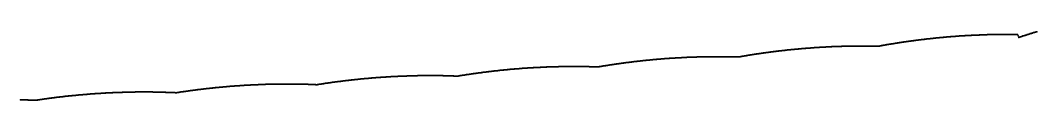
# Model space of a CAD drawing. Header units: metres. Extents: x 0 to 360, y 49 to 117.
# Drawn here: x 123.75 to 134.99, y 66.9 to 67.66 of the extents above; entities that cross this region are included whole.
import ezdxf

# ---------------------------------------------------------------- set-up
doc = ezdxf.new("R2010")
doc.units = ezdxf.units.M

msp = doc.modelspace()

# ---------------------------------------------------------------- linework, layer by layer
for p in [(133.597, 67.559), (133.603, 67.56), (133.609, 67.561), (133.615, 67.562), (133.621, 67.563), (133.626, 67.563), (133.632, 67.564), (133.638, 67.565), (133.644, 67.566), (133.65, 67.566), (133.656, 67.567), (133.662, 67.568), (133.667, 67.569), (133.673, 67.569), (133.679, 67.57), (133.685, 67.571), (133.691, 67.572), (133.697, 67.572), (133.703, 67.573), (133.708, 67.574), (133.714, 67.575), (133.72, 67.575), (133.726, 67.576), (133.732, 67.577), (133.738, 67.577), (133.744, 67.578), (133.749, 67.579), (133.755, 67.579), (133.761, 67.58), (133.767, 67.581), (133.773, 67.582), (133.779, 67.582), (133.785, 67.583), (133.79, 67.584), (133.796, 67.584), (133.802, 67.585), (133.808, 67.585), (133.814, 67.586), (133.82, 67.587), (133.825, 67.587), (133.831, 67.588), (133.837, 67.589), (133.843, 67.589), (133.849, 67.59), (133.855, 67.591), (133.861, 67.591), (133.866, 67.592), (133.872, 67.592), (133.878, 67.593), (133.884, 67.594), (133.89, 67.594), (133.896, 67.595), (133.902, 67.595), (133.907, 67.596), (133.913, 67.596), (133.919, 67.597), (133.925, 67.598), (133.931, 67.598), (133.937, 67.599), (133.943, 67.599), (133.948, 67.6), (133.954, 67.6), (133.96, 67.601), (133.966, 67.601), (133.972, 67.602), (133.978, 67.602), (133.984, 67.603), (133.989, 67.603), (133.995, 67.604), (134.001, 67.604), (134.007, 67.605), (134.013, 67.605), (134.019, 67.606), (134.024, 67.606), (134.03, 67.607), (134.036, 67.607), (134.042, 67.608), (134.048, 67.608), (134.054, 67.609), (134.06, 67.609), (134.065, 67.61), (134.071, 67.61), (134.077, 67.611), (134.083, 67.611), (134.089, 67.611), (134.095, 67.612), (134.101, 67.612), (134.106, 67.613), (134.112, 67.613), (134.118, 67.613), (134.124, 67.614), (134.13, 67.614), (134.136, 67.615), (134.142, 67.615), (134.147, 67.615), (134.153, 67.616), (134.159, 67.616), (134.165, 67.617), (134.171, 67.617), (134.177, 67.617), (134.182, 67.618), (134.188, 67.618), (134.194, 67.618), (134.2, 67.619), (134.206, 67.619), (134.212, 67.619), (134.218, 67.62), (134.223, 67.62), (134.229, 67.62), (134.235, 67.621), (134.241, 67.621), (134.247, 67.621), (134.253, 67.622), (134.259, 67.622), (134.264, 67.622), (134.27, 67.623), (134.276, 67.623), (134.282, 67.623), (134.288, 67.624), (134.294, 67.624), (134.299, 67.624), (134.305, 67.624), (134.311, 67.625), (134.317, 67.625), (134.323, 67.625), (134.329, 67.625), (134.335, 67.626), (134.34, 67.626), (134.346, 67.626), (134.352, 67.626), (134.358, 67.627), (134.364, 67.627), (134.37, 67.627), (134.376, 67.627), (134.381, 67.627), (134.387, 67.628), (134.393, 67.628), (134.399, 67.628), (134.405, 67.628), (134.411, 67.628), (134.416, 67.629), (134.422, 67.629), (134.428, 67.629), (134.434, 67.629), (134.44, 67.629), (134.446, 67.63), (134.452, 67.63), (134.457, 67.63), (134.463, 67.63), (134.469, 67.63), (134.475, 67.63), (134.481, 67.63), (134.487, 67.631), (134.493, 67.631), (134.498, 67.631), (134.504, 67.631), (134.51, 67.631), (134.516, 67.631), (134.522, 67.631), (134.528, 67.631), (134.533, 67.631), (134.539, 67.632), (134.545, 67.632), (134.551, 67.632), (134.557, 67.632), (134.563, 67.632), (134.569, 67.632), (134.574, 67.632), (134.58, 67.632), (134.586, 67.632), (134.592, 67.632), (134.598, 67.632), (134.604, 67.632), (134.61, 67.632), (134.615, 67.632), (134.621, 67.632), (134.627, 67.632), (134.633, 67.632), (134.639, 67.632), (134.645, 67.632), (134.65, 67.632), (134.656, 67.632), (134.662, 67.632), (134.668, 67.632), (134.674, 67.632), (134.68, 67.632), (134.686, 67.632), (134.691, 67.632), (134.697, 67.632), (134.703, 67.632), (134.709, 67.632), (134.715, 67.632), (134.721, 67.632), (134.727, 67.632), (134.732, 67.632), (134.738, 67.632), (134.744, 67.632), (134.75, 67.632), (134.756, 67.632), (134.762, 67.632), (134.767, 67.632), (134.773, 67.632), (134.779, 67.632), (134.785, 67.616), (134.791, 67.599), (134.797, 67.601), (134.803, 67.603), (134.808, 67.605), (134.814, 67.607), (134.82, 67.609), (134.826, 67.611), (134.832, 67.613), (134.838, 67.615), (134.843, 67.617), (134.849, 67.618), (134.855, 67.62), (134.861, 67.622), (134.867, 67.624), (134.873, 67.626), (134.879, 67.628), (134.884, 67.63), (134.89, 67.632), (134.896, 67.633), (134.902, 67.635), (134.908, 67.637), (134.914, 67.639), (134.919, 67.641), (134.925, 67.643), (134.931, 67.644), (134.937, 67.646), (134.943, 67.648), (134.949, 67.65), (134.955, 67.652), (134.96, 67.653), (134.966, 67.655), (134.972, 67.657), (134.978, 67.659), (134.984, 67.661), (134.99, 67.662), (132.121, 67.447), (132.127, 67.448), (132.133, 67.448), (132.139, 67.449), (132.144, 67.45), (132.15, 67.45), (132.156, 67.451), (132.162, 67.452), (132.168, 67.452), (132.174, 67.453), (132.18, 67.454), (132.185, 67.454), (132.191, 67.455), (132.197, 67.456), (132.203, 67.456), (132.209, 67.457), (132.215, 67.458), (132.221, 67.458), (132.226, 67.459), (132.232, 67.46), (132.238, 67.46), (132.244, 67.461), (132.25, 67.462), (132.256, 67.462), (132.262, 67.463), (132.267, 67.463), (132.273, 67.464), (132.279, 67.465), (132.285, 67.465), (132.291, 67.466), (132.297, 67.466), (132.303, 67.467), (132.309, 67.467), (132.314, 67.468), (132.32, 67.469), (132.326, 67.469), (132.332, 67.47), (132.338, 67.47), (132.344, 67.471), (132.35, 67.471), (132.355, 67.472), (132.361, 67.472), (132.367, 67.473), (132.373, 67.473), (132.379, 67.474), (132.385, 67.474), (132.391, 67.475), (132.396, 67.475), (132.402, 67.476), (132.408, 67.476), (132.414, 67.477), (132.42, 67.477), (132.426, 67.478), (132.432, 67.478), (132.437, 67.479), (132.443, 67.479), (132.449, 67.48), (132.455, 67.48), (132.461, 67.481), (132.467, 67.481), (132.473, 67.482), (132.478, 67.482), (132.484, 67.482), (132.49, 67.483), (132.496, 67.483), (132.502, 67.484), (132.508, 67.484), (132.514, 67.485), (132.52, 67.485), (132.525, 67.485), (132.531, 67.486), (132.537, 67.486), (132.543, 67.487), (132.549, 67.487), (132.555, 67.487), (132.561, 67.488), (132.566, 67.488), (132.572, 67.488), (132.578, 67.489), (132.584, 67.489), (132.59, 67.49), (132.596, 67.49), (132.602, 67.49), (132.607, 67.491), (132.613, 67.491), (132.619, 67.491), (132.625, 67.492), (132.631, 67.492), (132.637, 67.492), (132.643, 67.493), (132.648, 67.493), (132.654, 67.493), (132.66, 67.494), (132.666, 67.494), (132.672, 67.494), (132.678, 67.494), (132.684, 67.495), (132.689, 67.495), (132.695, 67.495), (132.701, 67.496), (132.707, 67.496), (132.713, 67.496), (132.719, 67.496), (132.725, 67.497), (132.73, 67.497), (132.736, 67.497), (132.742, 67.497), (132.748, 67.498), (132.754, 67.498), (132.76, 67.498), (132.766, 67.498), (132.771, 67.498), (132.777, 67.499), (132.783, 67.499), (132.789, 67.499), (132.795, 67.499), (132.801, 67.499), (132.807, 67.5), (132.812, 67.5), (132.818, 67.5), (132.824, 67.5), (132.83, 67.5), (132.836, 67.501), (132.842, 67.501), (132.848, 67.501), (132.853, 67.501), (132.859, 67.501), (132.865, 67.501), (132.871, 67.502), (132.877, 67.502), (132.883, 67.502), (132.889, 67.502), (132.894, 67.502), (132.9, 67.502), (132.906, 67.502), (132.912, 67.502), (132.918, 67.503), (132.924, 67.503), (132.93, 67.503), (132.935, 67.503), (132.941, 67.503), (132.947, 67.503), (132.953, 67.503), (132.959, 67.503), (132.965, 67.503), (132.971, 67.503), (132.976, 67.503), (132.982, 67.503), (132.988, 67.503), (132.994, 67.504), (133, 67.504), (133.006, 67.504), (133.012, 67.504), (133.017, 67.504), (133.023, 67.504), (133.029, 67.504), (133.035, 67.504), (133.041, 67.504), (133.047, 67.504), (133.053, 67.504), (133.058, 67.504), (133.064, 67.504), (133.07, 67.504), (133.076, 67.504), (133.082, 67.504), (133.088, 67.504), (133.094, 67.504), (133.099, 67.504), (133.105, 67.504), (133.111, 67.504), (133.117, 67.504), (133.123, 67.503), (133.129, 67.503), (133.135, 67.503), (133.14, 67.503), (133.146, 67.503), (133.152, 67.503), (133.158, 67.503), (133.164, 67.503), (133.17, 67.503), (133.176, 67.503), (133.181, 67.503), (133.187, 67.503), (133.193, 67.503), (133.199, 67.502), (133.205, 67.502), (133.211, 67.502), (133.217, 67.502), (133.222, 67.502), (133.228, 67.502), (133.234, 67.502), (133.24, 67.502), (133.246, 67.503), (133.252, 67.504), (133.258, 67.505), (133.263, 67.506), (133.269, 67.507), (133.275, 67.508), (133.281, 67.51), (133.287, 67.511), (133.293, 67.512), (133.299, 67.513), (133.304, 67.514), (133.31, 67.515), (133.316, 67.516), (133.322, 67.517), (133.328, 67.518), (133.334, 67.519), (133.34, 67.52), (133.345, 67.521), (133.351, 67.522), (133.357, 67.523), (133.363, 67.524), (133.369, 67.525), (133.375, 67.526), (133.381, 67.527), (133.386, 67.528), (133.392, 67.529), (133.398, 67.529), (133.404, 67.53), (133.41, 67.531), (133.416, 67.532), (133.422, 67.533), (133.427, 67.534), (133.433, 67.535), (133.439, 67.536), (133.445, 67.537), (133.451, 67.538), (133.457, 67.539), (133.463, 67.54), (133.468, 67.541), (133.474, 67.542), (133.48, 67.542), (133.486, 67.543), (133.492, 67.544), (133.498, 67.545), (133.504, 67.546), (133.509, 67.547), (133.515, 67.548), (133.521, 67.549), (133.527, 67.549), (133.533, 67.55), (133.539, 67.551), (133.544, 67.552), (133.55, 67.553), (133.556, 67.554), (133.562, 67.554), (133.568, 67.555), (133.574, 67.556), (133.58, 67.557), (133.585, 67.558), (133.591, 67.559), (130.572, 67.335), (130.578, 67.335), (130.584, 67.336), (130.59, 67.337), (130.596, 67.337), (130.601, 67.338), (130.607, 67.339), (130.613, 67.339), (130.619, 67.34), (130.625, 67.341), (130.631, 67.341), (130.637, 67.342), (130.643, 67.343), (130.648, 67.343), (130.654, 67.344), (130.66, 67.344), (130.666, 67.345), (130.672, 67.346), (130.678, 67.346), (130.684, 67.347), (130.689, 67.347), (130.695, 67.348), (130.701, 67.349), (130.707, 67.349), (130.713, 67.35), (130.719, 67.35), (130.725, 67.351), (130.731, 67.351), (130.736, 67.352), (130.742, 67.352), (130.748, 67.353), (130.754, 67.354), (130.76, 67.354), (130.766, 67.355), (130.772, 67.355), (130.778, 67.356), (130.783, 67.356), (130.789, 67.357), (130.795, 67.357), (130.801, 67.358), (130.807, 67.358), (130.813, 67.359), (130.819, 67.359), (130.825, 67.36), (130.83, 67.36), (130.836, 67.361), (130.842, 67.361), (130.848, 67.362), (130.854, 67.362), (130.86, 67.362), (130.866, 67.363), (130.871, 67.363), (130.877, 67.364), (130.883, 67.364), (130.889, 67.365), (130.895, 67.365), (130.901, 67.366), (130.907, 67.366), (130.913, 67.366), (130.918, 67.367), (130.924, 67.367), (130.93, 67.368), (130.936, 67.368), (130.942, 67.368), (130.948, 67.369), (130.954, 67.369), (130.96, 67.37), (130.965, 67.37), (130.971, 67.37), (130.977, 67.371), (130.983, 67.371), (130.989, 67.371), (130.995, 67.372), (131.001, 67.372), (131.006, 67.373), (131.012, 67.373), (131.018, 67.373), (131.024, 67.374), (131.03, 67.374), (131.036, 67.374), (131.042, 67.375), (131.048, 67.375), (131.053, 67.375), (131.059, 67.375), (131.065, 67.376), (131.071, 67.376), (131.077, 67.376), (131.083, 67.377), (131.089, 67.377), (131.095, 67.377), (131.1, 67.377), (131.106, 67.378), (131.112, 67.378), (131.118, 67.378), (131.124, 67.379), (131.13, 67.379), (131.136, 67.379), (131.141, 67.379), (131.147, 67.38), (131.153, 67.38), (131.159, 67.38), (131.165, 67.38), (131.171, 67.38), (131.177, 67.381), (131.183, 67.381), (131.188, 67.381), (131.194, 67.381), (131.2, 67.381), (131.206, 67.382), (131.212, 67.382), (131.218, 67.382), (131.224, 67.382), (131.229, 67.382), (131.235, 67.383), (131.241, 67.383), (131.247, 67.383), (131.253, 67.383), (131.259, 67.383), (131.265, 67.383), (131.271, 67.384), (131.276, 67.384), (131.282, 67.384), (131.288, 67.384), (131.294, 67.384), (131.3, 67.384), (131.306, 67.384), (131.312, 67.384), (131.317, 67.385), (131.323, 67.385), (131.329, 67.385), (131.335, 67.385), (131.341, 67.385), (131.347, 67.385), (131.353, 67.385), (131.359, 67.385), (131.364, 67.385), (131.37, 67.385), (131.376, 67.385), (131.382, 67.385), (131.388, 67.386), (131.394, 67.386), (131.4, 67.386), (131.405, 67.386), (131.411, 67.386), (131.417, 67.386), (131.423, 67.386), (131.429, 67.386), (131.435, 67.386), (131.441, 67.386), (131.447, 67.386), (131.452, 67.386), (131.458, 67.386), (131.464, 67.386), (131.47, 67.386), (131.476, 67.386), (131.482, 67.386), (131.488, 67.386), (131.493, 67.386), (131.499, 67.386), (131.505, 67.386), (131.511, 67.386), (131.517, 67.386), (131.523, 67.386), (131.529, 67.386), (131.535, 67.386), (131.54, 67.385), (131.546, 67.385), (131.552, 67.385), (131.558, 67.385), (131.564, 67.385), (131.57, 67.385), (131.576, 67.385), (131.581, 67.385), (131.587, 67.385), (131.593, 67.385), (131.599, 67.385), (131.605, 67.385), (131.611, 67.384), (131.617, 67.384), (131.623, 67.384), (131.628, 67.384), (131.634, 67.384), (131.64, 67.384), (131.646, 67.384), (131.652, 67.384), (131.658, 67.383), (131.664, 67.383), (131.669, 67.383), (131.675, 67.383), (131.681, 67.383), (131.687, 67.383), (131.693, 67.383), (131.699, 67.384), (131.705, 67.385), (131.71, 67.386), (131.716, 67.387), (131.722, 67.388), (131.728, 67.389), (131.734, 67.39), (131.74, 67.391), (131.746, 67.392), (131.752, 67.393), (131.757, 67.394), (131.763, 67.395), (131.769, 67.396), (131.775, 67.397), (131.781, 67.398), (131.787, 67.399), (131.793, 67.4), (131.798, 67.401), (131.804, 67.402), (131.81, 67.403), (131.816, 67.404), (131.822, 67.405), (131.828, 67.406), (131.834, 67.407), (131.84, 67.408), (131.845, 67.409), (131.851, 67.41), (131.857, 67.411), (131.863, 67.411), (131.869, 67.412), (131.875, 67.413), (131.881, 67.414), (131.886, 67.415), (131.892, 67.416), (131.898, 67.417), (131.904, 67.418), (131.91, 67.419), (131.916, 67.419), (131.922, 67.42), (131.927, 67.421), (131.933, 67.422), (131.939, 67.423), (131.945, 67.424), (131.951, 67.424), (131.957, 67.425), (131.963, 67.426), (131.969, 67.427), (131.974, 67.428), (131.98, 67.429), (131.986, 67.429), (131.992, 67.43), (131.998, 67.431), (132.004, 67.432), (132.01, 67.433), (132.015, 67.433), (132.021, 67.434), (132.027, 67.435), (132.033, 67.436), (132.039, 67.437), (132.045, 67.437), (132.051, 67.438), (132.056, 67.439), (132.062, 67.44), (132.068, 67.44), (132.074, 67.441), (132.08, 67.442), (132.086, 67.443), (132.092, 67.443), (132.097, 67.444), (132.103, 67.445), (132.109, 67.446), (132.115, 67.446), (128.944, 67.222), (128.95, 67.223), (128.956, 67.223), (128.962, 67.224), (128.968, 67.225), (128.973, 67.226), (128.979, 67.226), (128.985, 67.227), (128.991, 67.228), (128.997, 67.228), (129.003, 67.229), (129.009, 67.23), (129.015, 67.23), (129.021, 67.231), (129.026, 67.231), (129.032, 67.232), (129.038, 67.233), (129.044, 67.233), (129.05, 67.234), (129.056, 67.235), (129.062, 67.235), (129.068, 67.236), (129.073, 67.236), (129.079, 67.237), (129.085, 67.238), (129.091, 67.238), (129.097, 67.239), (129.103, 67.239), (129.109, 67.24), (129.115, 67.241), (129.121, 67.241), (129.126, 67.242), (129.132, 67.242), (129.138, 67.243), (129.144, 67.243), (129.15, 67.244), (129.156, 67.244), (129.162, 67.245), (129.168, 67.246), (129.173, 67.246), (129.179, 67.247), (129.185, 67.247), (129.191, 67.248), (129.197, 67.248), (129.203, 67.249), (129.209, 67.249), (129.215, 67.25), (129.221, 67.25), (129.226, 67.251), (129.232, 67.251), (129.238, 67.252), (129.244, 67.252), (129.25, 67.253), (129.256, 67.253), (129.262, 67.253), (129.268, 67.254), (129.273, 67.254), (129.279, 67.255), (129.285, 67.255), (129.291, 67.256), (129.297, 67.256), (129.303, 67.257), (129.309, 67.257), (129.315, 67.257), (129.32, 67.258), (129.326, 67.258), (129.332, 67.259), (129.338, 67.259), (129.344, 67.26), (129.35, 67.26), (129.356, 67.26), (129.362, 67.261), (129.368, 67.261), (129.373, 67.261), (129.379, 67.262), (129.385, 67.262), (129.391, 67.263), (129.397, 67.263), (129.403, 67.263), (129.409, 67.264), (129.415, 67.264), (129.42, 67.264), (129.426, 67.265), (129.432, 67.265), (129.438, 67.265), (129.444, 67.266), (129.45, 67.266), (129.456, 67.266), (129.462, 67.267), (129.467, 67.267), (129.473, 67.267), (129.479, 67.268), (129.485, 67.268), (129.491, 67.268), (129.497, 67.268), (129.503, 67.269), (129.509, 67.269), (129.515, 67.269), (129.52, 67.269), (129.526, 67.27), (129.532, 67.27), (129.538, 67.27), (129.544, 67.271), (129.55, 67.271), (129.556, 67.271), (129.562, 67.271), (129.567, 67.271), (129.573, 67.272), (129.579, 67.272), (129.585, 67.272), (129.591, 67.272), (129.597, 67.273), (129.603, 67.273), (129.609, 67.273), (129.614, 67.273), (129.62, 67.273), (129.626, 67.274), (129.632, 67.274), (129.638, 67.274), (129.644, 67.274), (129.65, 67.274), (129.656, 67.274), (129.661, 67.275), (129.667, 67.275), (129.673, 67.275), (129.679, 67.275), (129.685, 67.275), (129.691, 67.275), (129.697, 67.275), (129.703, 67.276), (129.709, 67.276), (129.714, 67.276), (129.72, 67.276), (129.726, 67.276), (129.732, 67.276), (129.738, 67.276), (129.744, 67.276), (129.75, 67.276), (129.756, 67.277), (129.761, 67.277), (129.767, 67.277), (129.773, 67.277), (129.779, 67.277), (129.785, 67.277), (129.791, 67.277), (129.797, 67.277), (129.803, 67.277), (129.808, 67.277), (129.814, 67.277), (129.82, 67.277), (129.826, 67.277), (129.832, 67.277), (129.838, 67.277), (129.844, 67.277), (129.85, 67.277), (129.855, 67.277), (129.861, 67.277), (129.867, 67.277), (129.873, 67.277), (129.879, 67.277), (129.885, 67.277), (129.891, 67.277), (129.897, 67.277), (129.902, 67.277), (129.908, 67.277), (129.914, 67.277), (129.92, 67.277), (129.926, 67.277), (129.932, 67.277), (129.938, 67.277), (129.944, 67.277), (129.949, 67.277), (129.955, 67.277), (129.961, 67.277), (129.967, 67.277), (129.973, 67.277), (129.979, 67.277), (129.985, 67.277), (129.991, 67.276), (129.996, 67.276), (130.002, 67.276), (130.008, 67.276), (130.014, 67.276), (130.02, 67.276), (130.026, 67.276), (130.032, 67.276), (130.038, 67.276), (130.043, 67.275), (130.049, 67.275), (130.055, 67.275), (130.061, 67.275), (130.067, 67.275), (130.073, 67.275), (130.079, 67.275), (130.085, 67.274), (130.09, 67.274), (130.096, 67.274), (130.102, 67.274), (130.108, 67.274), (130.114, 67.274), (130.12, 67.273), (130.126, 67.273), (130.132, 67.273), (130.137, 67.273), (130.143, 67.274), (130.149, 67.275), (130.155, 67.276), (130.161, 67.277), (130.167, 67.278), (130.173, 67.279), (130.179, 67.28), (130.184, 67.281), (130.19, 67.282), (130.196, 67.283), (130.202, 67.283), (130.208, 67.284), (130.214, 67.285), (130.22, 67.286), (130.226, 67.287), (130.231, 67.288), (130.237, 67.289), (130.243, 67.29), (130.249, 67.291), (130.255, 67.292), (130.261, 67.293), (130.267, 67.294), (130.273, 67.295), (130.278, 67.296), (130.284, 67.296), (130.29, 67.297), (130.296, 67.298), (130.302, 67.299), (130.308, 67.3), (130.314, 67.301), (130.32, 67.302), (130.325, 67.303), (130.331, 67.303), (130.337, 67.304), (130.343, 67.305), (130.349, 67.306), (130.355, 67.307), (130.361, 67.308), (130.367, 67.308), (130.372, 67.309), (130.378, 67.31), (130.384, 67.311), (130.39, 67.312), (130.396, 67.313), (130.402, 67.313), (130.408, 67.314), (130.414, 67.315), (130.419, 67.316), (130.425, 67.317), (130.431, 67.317), (130.437, 67.318), (130.443, 67.319), (130.449, 67.32), (130.455, 67.32), (130.46, 67.321), (130.466, 67.322), (130.472, 67.323), (130.478, 67.323), (130.484, 67.324), (130.49, 67.325), (130.496, 67.326), (130.502, 67.326), (130.507, 67.327), (130.513, 67.328), (130.519, 67.329), (130.525, 67.329), (130.531, 67.33), (130.537, 67.331), (130.543, 67.331), (130.549, 67.332), (130.554, 67.333), (130.56, 67.333), (130.566, 67.334), (127.26, 67.11), (127.266, 67.11), (127.271, 67.111), (127.277, 67.112), (127.283, 67.113), (127.289, 67.113), (127.295, 67.114), (127.301, 67.115), (127.307, 67.116), (127.313, 67.116), (127.319, 67.117), (127.325, 67.118), (127.33, 67.118), (127.336, 67.119), (127.342, 67.12), (127.348, 67.121), (127.354, 67.121), (127.36, 67.122), (127.366, 67.123), (127.372, 67.123), (127.378, 67.124), (127.383, 67.125), (127.389, 67.125), (127.395, 67.126), (127.401, 67.127), (127.407, 67.127), (127.413, 67.128), (127.419, 67.129), (127.425, 67.129), (127.431, 67.13), (127.437, 67.131), (127.442, 67.131), (127.448, 67.132), (127.454, 67.133), (127.46, 67.133), (127.466, 67.134), (127.472, 67.135), (127.478, 67.135), (127.484, 67.136), (127.49, 67.136), (127.495, 67.137), (127.501, 67.138), (127.507, 67.138), (127.513, 67.139), (127.519, 67.139), (127.525, 67.14), (127.531, 67.14), (127.537, 67.141), (127.543, 67.142), (127.549, 67.142), (127.554, 67.143), (127.56, 67.143), (127.566, 67.144), (127.572, 67.144), (127.578, 67.145), (127.584, 67.145), (127.59, 67.146), (127.596, 67.146), (127.602, 67.147), (127.607, 67.147), (127.613, 67.148), (127.619, 67.148), (127.625, 67.149), (127.631, 67.149), (127.637, 67.15), (127.643, 67.15), (127.649, 67.151), (127.655, 67.151), (127.661, 67.152), (127.666, 67.152), (127.672, 67.153), (127.678, 67.153), (127.684, 67.154), (127.69, 67.154), (127.696, 67.155), (127.702, 67.155), (127.708, 67.156), (127.714, 67.156), (127.719, 67.156), (127.725, 67.157), (127.731, 67.157), (127.737, 67.158), (127.743, 67.158), (127.749, 67.158), (127.755, 67.159), (127.761, 67.159), (127.767, 67.16), (127.772, 67.16), (127.778, 67.16), (127.784, 67.161), (127.79, 67.161), (127.796, 67.162), (127.802, 67.162), (127.808, 67.162), (127.814, 67.163), (127.82, 67.163), (127.825, 67.163), (127.831, 67.164), (127.837, 67.164), (127.843, 67.164), (127.849, 67.165), (127.855, 67.165), (127.861, 67.165), (127.867, 67.166), (127.873, 67.166), (127.879, 67.166), (127.884, 67.167), (127.89, 67.167), (127.896, 67.167), (127.902, 67.167), (127.908, 67.168), (127.914, 67.168), (127.92, 67.168), (127.926, 67.169), (127.932, 67.169), (127.937, 67.169), (127.943, 67.169), (127.949, 67.17), (127.955, 67.17), (127.961, 67.17), (127.967, 67.17), (127.973, 67.171), (127.979, 67.171), (127.985, 67.171), (127.99, 67.171), (127.996, 67.172), (128.002, 67.172), (128.008, 67.172), (128.014, 67.172), (128.02, 67.172), (128.026, 67.173), (128.032, 67.173), (128.038, 67.173), (128.043, 67.173), (128.049, 67.173), (128.055, 67.173), (128.061, 67.174), (128.067, 67.174), (128.073, 67.174), (128.079, 67.174), (128.085, 67.174), (128.091, 67.174), (128.096, 67.175), (128.102, 67.175), (128.108, 67.175), (128.114, 67.175), (128.12, 67.175), (128.126, 67.175), (128.132, 67.175), (128.138, 67.175), (128.144, 67.176), (128.149, 67.176), (128.155, 67.176), (128.161, 67.176), (128.167, 67.176), (128.173, 67.176), (128.179, 67.176), (128.185, 67.176), (128.191, 67.176), (128.197, 67.176), (128.202, 67.176), (128.208, 67.176), (128.214, 67.177), (128.22, 67.177), (128.226, 67.177), (128.232, 67.177), (128.238, 67.177), (128.244, 67.177), (128.25, 67.177), (128.255, 67.177), (128.261, 67.177), (128.267, 67.177), (128.273, 67.177), (128.279, 67.177), (128.285, 67.177), (128.291, 67.177), (128.297, 67.177), (128.303, 67.177), (128.308, 67.177), (128.314, 67.177), (128.32, 67.177), (128.326, 67.177), (128.332, 67.177), (128.338, 67.177), (128.344, 67.177), (128.35, 67.177), (128.356, 67.176), (128.361, 67.176), (128.367, 67.176), (128.373, 67.176), (128.379, 67.176), (128.385, 67.176), (128.391, 67.176), (128.397, 67.176), (128.403, 67.176), (128.409, 67.176), (128.414, 67.176), (128.42, 67.176), (128.426, 67.175), (128.432, 67.175), (128.438, 67.175), (128.444, 67.175), (128.45, 67.175), (128.456, 67.175), (128.462, 67.175), (128.467, 67.175), (128.473, 67.174), (128.479, 67.174), (128.485, 67.174), (128.491, 67.174), (128.497, 67.174), (128.503, 67.174), (128.509, 67.174), (128.514, 67.173), (128.52, 67.173), (128.526, 67.173), (128.532, 67.173), (128.538, 67.173), (128.544, 67.172), (128.55, 67.172), (128.556, 67.172), (128.562, 67.172), (128.567, 67.172), (128.573, 67.171), (128.579, 67.171), (128.585, 67.171), (128.591, 67.172), (128.597, 67.173), (128.603, 67.174), (128.609, 67.175), (128.615, 67.176), (128.62, 67.177), (128.626, 67.178), (128.632, 67.179), (128.638, 67.18), (128.644, 67.18), (128.65, 67.181), (128.656, 67.182), (128.662, 67.183), (128.668, 67.184), (128.673, 67.185), (128.679, 67.186), (128.685, 67.187), (128.691, 67.188), (128.697, 67.189), (128.703, 67.19), (128.709, 67.19), (128.715, 67.191), (128.72, 67.192), (128.726, 67.193), (128.732, 67.194), (128.738, 67.195), (128.744, 67.196), (128.75, 67.196), (128.756, 67.197), (128.762, 67.198), (128.768, 67.199), (128.773, 67.2), (128.779, 67.201), (128.785, 67.201), (128.791, 67.202), (128.797, 67.203), (128.803, 67.204), (128.809, 67.205), (128.815, 67.206), (128.82, 67.206), (128.826, 67.207), (128.832, 67.208), (128.838, 67.209), (128.844, 67.209), (128.85, 67.21), (128.856, 67.211), (128.862, 67.212), (128.868, 67.213), (128.873, 67.213), (128.879, 67.214), (128.885, 67.215), (128.891, 67.216), (128.897, 67.216), (128.903, 67.217), (128.909, 67.218), (128.915, 67.218), (128.921, 67.219), (128.926, 67.22), (128.932, 67.221), (128.938, 67.221), (125.542, 66.997), (125.548, 66.998), (125.554, 66.999), (125.56, 67), (125.566, 67.001), (125.571, 67.002), (125.577, 67.002), (125.583, 67.003), (125.589, 67.004), (125.595, 67.005), (125.601, 67.006), (125.607, 67.007), (125.613, 67.007), (125.619, 67.008), (125.625, 67.009), (125.631, 67.01), (125.636, 67.011), (125.642, 67.012), (125.648, 67.012), (125.654, 67.013), (125.66, 67.014), (125.666, 67.015), (125.672, 67.015), (125.678, 67.016), (125.684, 67.017), (125.69, 67.018), (125.696, 67.019), (125.701, 67.019), (125.707, 67.02), (125.713, 67.021), (125.719, 67.022), (125.725, 67.022), (125.731, 67.023), (125.737, 67.024), (125.743, 67.024), (125.749, 67.025), (125.755, 67.026), (125.761, 67.027), (125.766, 67.027), (125.772, 67.028), (125.778, 67.029), (125.784, 67.029), (125.79, 67.03), (125.796, 67.031), (125.802, 67.031), (125.808, 67.032), (125.814, 67.033), (125.82, 67.034), (125.826, 67.034), (125.831, 67.035), (125.837, 67.035), (125.843, 67.036), (125.849, 67.037), (125.855, 67.037), (125.861, 67.038), (125.867, 67.039), (125.873, 67.039), (125.879, 67.04), (125.885, 67.041), (125.891, 67.041), (125.896, 67.042), (125.902, 67.042), (125.908, 67.043), (125.914, 67.044), (125.92, 67.044), (125.926, 67.045), (125.932, 67.045), (125.938, 67.046), (125.944, 67.046), (125.95, 67.047), (125.956, 67.048), (125.961, 67.048), (125.967, 67.049), (125.973, 67.049), (125.979, 67.05), (125.985, 67.05), (125.991, 67.051), (125.997, 67.051), (126.003, 67.052), (126.009, 67.053), (126.015, 67.053), (126.02, 67.054), (126.026, 67.054), (126.032, 67.055), (126.038, 67.055), (126.044, 67.056), (126.05, 67.056), (126.056, 67.057), (126.062, 67.057), (126.068, 67.058), (126.074, 67.058), (126.08, 67.058), (126.085, 67.059), (126.091, 67.059), (126.097, 67.06), (126.103, 67.06), (126.109, 67.061), (126.115, 67.061), (126.121, 67.062), (126.127, 67.062), (126.133, 67.063), (126.139, 67.063), (126.145, 67.063), (126.15, 67.064), (126.156, 67.064), (126.162, 67.065), (126.168, 67.065), (126.174, 67.065), (126.18, 67.066), (126.186, 67.066), (126.192, 67.067), (126.198, 67.067), (126.204, 67.067), (126.209, 67.068), (126.215, 67.068), (126.221, 67.068), (126.227, 67.069), (126.233, 67.069), (126.239, 67.069), (126.245, 67.07), (126.251, 67.07), (126.257, 67.071), (126.263, 67.071), (126.269, 67.071), (126.274, 67.072), (126.28, 67.072), (126.286, 67.072), (126.292, 67.072), (126.298, 67.073), (126.304, 67.073), (126.31, 67.073), (126.316, 67.074), (126.322, 67.074), (126.328, 67.074), (126.333, 67.074), (126.339, 67.075), (126.345, 67.075), (126.351, 67.075), (126.357, 67.076), (126.363, 67.076), (126.369, 67.076), (126.375, 67.076), (126.381, 67.077), (126.387, 67.077), (126.392, 67.077), (126.398, 67.077), (126.404, 67.077), (126.41, 67.078), (126.416, 67.078), (126.422, 67.078), (126.428, 67.078), (126.434, 67.079), (126.44, 67.079), (126.446, 67.079), (126.452, 67.079), (126.457, 67.079), (126.463, 67.08), (126.469, 67.08), (126.475, 67.08), (126.481, 67.08), (126.487, 67.08), (126.493, 67.08), (126.499, 67.08), (126.505, 67.081), (126.511, 67.081), (126.516, 67.081), (126.522, 67.081), (126.528, 67.081), (126.534, 67.081), (126.54, 67.081), (126.546, 67.082), (126.552, 67.082), (126.558, 67.082), (126.564, 67.082), (126.57, 67.082), (126.575, 67.082), (126.581, 67.082), (126.587, 67.082), (126.593, 67.082), (126.599, 67.082), (126.605, 67.082), (126.611, 67.083), (126.617, 67.083), (126.623, 67.083), (126.629, 67.083), (126.634, 67.083), (126.64, 67.083), (126.646, 67.083), (126.652, 67.083), (126.658, 67.083), (126.664, 67.083), (126.67, 67.083), (126.676, 67.083), (126.682, 67.083), (126.688, 67.083), (126.693, 67.083), (126.699, 67.083), (126.705, 67.083), (126.711, 67.083), (126.717, 67.083), (126.723, 67.083), (126.729, 67.083), (126.735, 67.083), (126.741, 67.083), (126.747, 67.083), (126.752, 67.083), (126.758, 67.083), (126.764, 67.083), (126.77, 67.083), (126.776, 67.083), (126.782, 67.083), (126.788, 67.083), (126.794, 67.082), (126.8, 67.082), (126.806, 67.082), (126.811, 67.082), (126.817, 67.082), (126.823, 67.082), (126.829, 67.082), (126.835, 67.082), (126.841, 67.082), (126.847, 67.082), (126.853, 67.082), (126.859, 67.081), (126.865, 67.081), (126.87, 67.081), (126.876, 67.081), (126.882, 67.081), (126.888, 67.081), (126.894, 67.081), (126.9, 67.08), (126.906, 67.08), (126.912, 67.08), (126.918, 67.08), (126.924, 67.08), (126.929, 67.08), (126.935, 67.079), (126.941, 67.079), (126.947, 67.079), (126.953, 67.079), (126.959, 67.079), (126.965, 67.078), (126.971, 67.078), (126.977, 67.078), (126.983, 67.078), (126.988, 67.078), (126.994, 67.077), (127, 67.077), (127.006, 67.077), (127.012, 67.077), (127.018, 67.076), (127.024, 67.076), (127.03, 67.076), (127.036, 67.077), (127.042, 67.078), (127.047, 67.079), (127.053, 67.08), (127.059, 67.081), (127.065, 67.082), (127.071, 67.082), (127.077, 67.083), (127.083, 67.084), (127.089, 67.085), (127.095, 67.086), (127.1, 67.087), (127.106, 67.088), (127.112, 67.089), (127.118, 67.09), (127.124, 67.091), (127.13, 67.091), (127.136, 67.092), (127.142, 67.093), (127.148, 67.094), (127.154, 67.095), (127.159, 67.096), (127.165, 67.097), (127.171, 67.097), (127.177, 67.098), (127.183, 67.099), (127.189, 67.1), (127.195, 67.101), (127.201, 67.102), (127.207, 67.102), (127.213, 67.103), (127.218, 67.104), (127.224, 67.105), (127.23, 67.106), (127.236, 67.106), (127.242, 67.107), (127.248, 67.108), (127.254, 67.109), (123.749, 66.909), (123.754, 66.909), (123.76, 66.909), (123.766, 66.909), (123.772, 66.909), (123.778, 66.908), (123.784, 66.908), (123.79, 66.908), (123.796, 66.908), (123.802, 66.908), (123.808, 66.907), (123.814, 66.907), (123.82, 66.907), (123.826, 66.907), (123.832, 66.907), (123.837, 66.906), (123.843, 66.906), (123.849, 66.906), (123.855, 66.906), (123.861, 66.905), (123.867, 66.905), (123.873, 66.905), (123.879, 66.905), (123.885, 66.904), (123.891, 66.904), (123.897, 66.904), (123.903, 66.904), (123.909, 66.903), (123.914, 66.903), (123.92, 66.904), (123.926, 66.905), (123.932, 66.906), (123.938, 66.906), (123.944, 66.907), (123.95, 66.908), (123.956, 66.909), (123.962, 66.91), (123.968, 66.911), (123.974, 66.912), (123.98, 66.913), (123.986, 66.913), (123.992, 66.914), (123.997, 66.915), (124.003, 66.916), (124.009, 66.917), (124.015, 66.918), (124.021, 66.918), (124.027, 66.919), (124.033, 66.92), (124.039, 66.921), (124.045, 66.922), (124.051, 66.923), (124.057, 66.923), (124.063, 66.924), (124.069, 66.925), (124.074, 66.926), (124.08, 66.927), (124.086, 66.927), (124.092, 66.928), (124.098, 66.929), (124.104, 66.93), (124.11, 66.93), (124.116, 66.931), (124.122, 66.932), (124.128, 66.933), (124.134, 66.933), (124.14, 66.934), (124.146, 66.935), (124.151, 66.936), (124.157, 66.936), (124.163, 66.937), (124.169, 66.938), (124.175, 66.938), (124.181, 66.939), (124.187, 66.94), (124.193, 66.941), (124.199, 66.941), (124.205, 66.942), (124.211, 66.943), (124.217, 66.943), (124.223, 66.944), (124.228, 66.945), (124.234, 66.945), (124.24, 66.946), (124.246, 66.947), (124.252, 66.947), (124.258, 66.948), (124.264, 66.949), (124.27, 66.949), (124.276, 66.95), (124.282, 66.951), (124.288, 66.951), (124.294, 66.952), (124.3, 66.952), (124.305, 66.953), (124.311, 66.954), (124.317, 66.954), (124.323, 66.955), (124.329, 66.955), (124.335, 66.956), (124.341, 66.957), (124.347, 66.957), (124.353, 66.958), (124.359, 66.958), (124.365, 66.959), (124.371, 66.96), (124.377, 66.96), (124.382, 66.961), (124.388, 66.961), (124.394, 66.962), (124.4, 66.962), (124.406, 66.963), (124.412, 66.963), (124.418, 66.964), (124.424, 66.964), (124.43, 66.965), (124.436, 66.965), (124.442, 66.966), (124.448, 66.966), (124.453, 66.967), (124.459, 66.967), (124.465, 66.968), (124.471, 66.968), (124.477, 66.969), (124.483, 66.969), (124.489, 66.97), (124.495, 66.97), (124.501, 66.971), (124.507, 66.971), (124.513, 66.972), (124.519, 66.972), (124.525, 66.973), (124.53, 66.973), (124.536, 66.974), (124.542, 66.974), (124.548, 66.974), (124.554, 66.975), (124.56, 66.975), (124.566, 66.976), (124.572, 66.976), (124.578, 66.977), (124.584, 66.977), (124.59, 66.977), (124.596, 66.978), (124.601, 66.978), (124.607, 66.979), (124.613, 66.979), (124.619, 66.979), (124.625, 66.98), (124.631, 66.98), (124.637, 66.98), (124.643, 66.981), (124.649, 66.981), (124.655, 66.981), (124.661, 66.982), (124.667, 66.982), (124.673, 66.982), (124.678, 66.983), (124.684, 66.983), (124.69, 66.983), (124.696, 66.984), (124.702, 66.984), (124.708, 66.984), (124.714, 66.985), (124.72, 66.985), (124.726, 66.985), (124.732, 66.986), (124.738, 66.986), (124.744, 66.986), (124.749, 66.986), (124.755, 66.987), (124.761, 66.987), (124.767, 66.987), (124.773, 66.988), (124.779, 66.988), (124.785, 66.988), (124.791, 66.988), (124.797, 66.989), (124.803, 66.989), (124.809, 66.989), (124.815, 66.989), (124.82, 66.99), (124.826, 66.99), (124.832, 66.99), (124.838, 66.99), (124.844, 66.99), (124.85, 66.991), (124.856, 66.991), (124.862, 66.991), (124.868, 66.991), (124.874, 66.991), (124.88, 66.992), (124.886, 66.992), (124.891, 66.992), (124.897, 66.992), (124.903, 66.992), (124.909, 66.992), (124.915, 66.993), (124.921, 66.993), (124.927, 66.993), (124.933, 66.993), (124.939, 66.993), (124.945, 66.993), (124.951, 66.993), (124.957, 66.993), (124.962, 66.994), (124.968, 66.994), (124.974, 66.994), (124.98, 66.994), (124.986, 66.994), (124.992, 66.994), (124.998, 66.994), (125.004, 66.994), (125.01, 66.994), (125.016, 66.994), (125.022, 66.995), (125.028, 66.995), (125.033, 66.995), (125.039, 66.995), (125.045, 66.995), (125.051, 66.995), (125.057, 66.995), (125.063, 66.995), (125.069, 66.995), (125.075, 66.995), (125.081, 66.995), (125.087, 66.995), (125.093, 66.995), (125.098, 66.995), (125.104, 66.995), (125.11, 66.995), (125.116, 66.995), (125.122, 66.995), (125.128, 66.995), (125.134, 66.995), (125.14, 66.995), (125.146, 66.995), (125.152, 66.995), (125.158, 66.995), (125.164, 66.995), (125.169, 66.995), (125.175, 66.995), (125.181, 66.995), (125.187, 66.995), (125.193, 66.995), (125.199, 66.995), (125.205, 66.995), (125.211, 66.995), (125.217, 66.994), (125.223, 66.994), (125.229, 66.994), (125.235, 66.994), (125.24, 66.994), (125.246, 66.994), (125.252, 66.994), (125.258, 66.994), (125.264, 66.994), (125.27, 66.994), (125.276, 66.993), (125.282, 66.993), (125.288, 66.993), (125.294, 66.993), (125.3, 66.993), (125.305, 66.993), (125.311, 66.993), (125.317, 66.993), (125.323, 66.992), (125.329, 66.992), (125.335, 66.992), (125.341, 66.992), (125.347, 66.992), (125.353, 66.992), (125.359, 66.991), (125.365, 66.991), (125.37, 66.991), (125.376, 66.991), (125.382, 66.991), (125.388, 66.99), (125.394, 66.99), (125.4, 66.99), (125.406, 66.99), (125.412, 66.99), (125.418, 66.989), (125.424, 66.989), (125.43, 66.989), (125.436, 66.989), (125.441, 66.988), (125.447, 66.988), (125.453, 66.988), (125.459, 66.988), (125.465, 66.987), (125.471, 66.987), (125.477, 66.987), (125.483, 66.988), (125.489, 66.989), (125.495, 66.99), (125.501, 66.991), (125.506, 66.992), (125.512, 66.993), (125.518, 66.994), (125.524, 66.995), (125.53, 66.996), (125.536, 66.996)]:
    msp.add_point(p)

doc.saveas('drawing.dxf')
